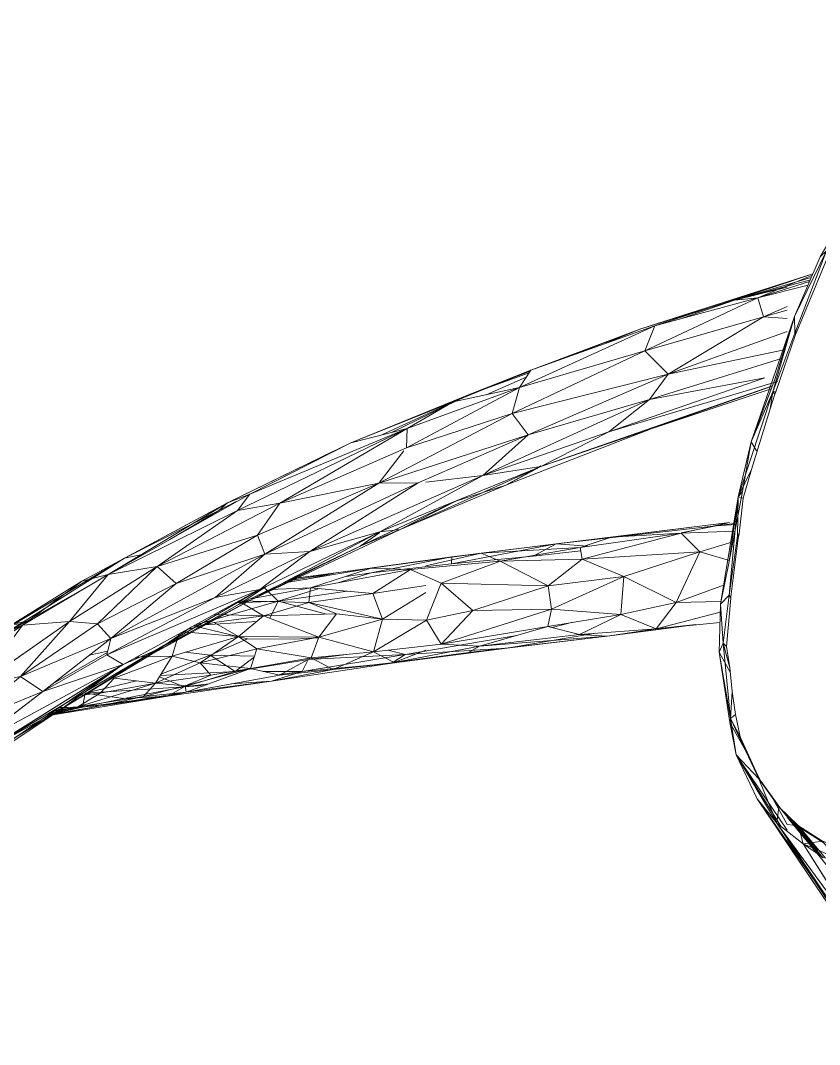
# Model space of a CAD drawing. Header units: inches. Extents: x -1767 to 184, y -1065 to 157.
# Drawn here: x -796.875 to -794.755, y -230.857 to -228.142 of the extents above; entities that cross this region are included whole.
import ezdxf

# ---------------------------------------------------------------- set-up
doc = ezdxf.new("R2010")
doc.units = ezdxf.units.IN
doc.header["$MEASUREMENT"] = 0
for name, color, linetype, lineweight in [('A-DETL-GENF', 92, 'Continuous', 9), ('E-LITE-EQPM', 33, 'Continuous', 9), ('G-IMPT', 8, 'Continuous', 9)]:
    doc.layers.add(name, color=color, linetype=linetype, lineweight=lineweight)

# ---------------------------------------------------------------- blocks, each defined once
blk = doc.blocks.new('flos_pendant16 - flos_pendant - 3D View - _3D__dwg_FLOS_AIM_Pendant_Lamps_dwg-2425-_3D_-V18-FIRST FLOOR')
at = {"layer": 'G-IMPT'}
for p, q in [((45.8722, 20.8727), (46.6475, 19.4458)), ((45.8722, 20.8727), (46.4849, 19.7129)), ((46.0399, 20.5291), (46.5403, 19.6081)), ((46.0399, 20.5291), (46.5403, 19.6081)), ((46.0509, 20.5428), (46.3313, 20.004)), ((46.0509, 20.5428), (46.6475, 19.4458)), ((46.0289, 20.4658), (46.5403, 19.6081)), ((46.0289, 20.4658), (46.3891, 19.751)), ((46.0336, 20.4926), (46.3313, 20.004)), ((46.1416, 20.0699), (46.5095, 19.5195)), ((46.4693, 19.7271), (46.3313, 20.004)), ((46.3313, 20.004), (46.6475, 19.4458)), ((46.3891, 19.751), (46.1471, 19.883)), ((46.3981, 19.6506), (46.2599, 19.8529)), ((46.3891, 19.751), (46.2708, 19.85)), ((46.2762, 19.8495), (46.4416, 19.5997)), ((46.2762, 19.8495), (46.4416, 19.5997)), ((46.2994, 19.8261), (46.4594, 19.5789)), ((46.4594, 19.5789), (46.2994, 19.8261)), ((46.3087, 19.8183), (46.4717, 19.5756)), ((46.3087, 19.8183), (46.4717, 19.5756)), ((46.3981, 19.6506), (46.2615, 19.7569)), ((46.3981, 19.6506), (46.2615, 19.7569)), ((46.3078, 19.7946), (46.4003, 19.6483)), ((46.3112, 19.8162), (46.4718, 19.5759)), ((46.403, 19.648), (46.3153, 19.8128)), ((46.3153, 19.8128), (46.403, 19.648)), ((46.3891, 19.751), (46.2681, 19.7455)), ((46.4083, 19.6356), (46.2681, 19.7455)), ((46.5403, 19.6081), (46.3891, 19.751)), ((46.3891, 19.751), (46.4083, 19.6356)), ((46.4083, 19.6356), (46.3981, 19.6506)), ((46.3981, 19.6506), (46.4003, 19.6483)), ((46.4083, 19.6356), (46.4003, 19.6483)), ((46.5076, 19.5223), (46.4003, 19.6483)), ((46.5076, 19.5223), (46.4003, 19.6483)), ((46.4083, 19.6356), (46.5183, 19.5063)), ((46.4761, 19.6214), (46.4083, 19.6356)), ((46.4795, 19.6565), (46.752, 19.1599)), ((46.752, 19.1599), (46.5183, 19.6289)), ((46.5596, 19.4333), (46.4761, 19.6215)), ((46.5596, 19.4333), (46.4761, 19.6215)), ((46.5403, 19.6081), (46.5183, 19.5063)), ((46.5403, 19.6081), (46.752, 19.1599)), ((46.5403, 19.6081), (46.6475, 19.4458)), ((46.5403, 19.6081), (46.6255, 19.3221)), ((46.5183, 19.5063), (46.5076, 19.5223)), ((46.5076, 19.5223), (46.5095, 19.5195)), ((46.5183, 19.5063), (46.5095, 19.5195)), ((46.5095, 19.5195), (46.6133, 19.3409)), ((46.5095, 19.5195), (46.6133, 19.3409)), ((46.5095, 19.5195), (46.5183, 19.5063)), ((46.6255, 19.3221), (46.5183, 19.5063)), ((46.752, 19.1599), (46.6475, 19.4458)), ((46.6255, 19.3221), (46.6133, 19.3409)), ((46.6133, 19.3409), (46.6152, 19.3376)), ((46.6152, 19.3376), (46.6289, 19.3003)), ((46.6255, 19.3221), (46.6289, 19.3003)), ((46.752, 19.1599), (46.6255, 19.3221)), ((46.7657, 18.9317), (46.6255, 19.3221)), ((46.6289, 19.3003), (46.6255, 19.3221)), ((46.7156, 19.0515), (46.6289, 19.3003)), ((46.7156, 19.0515), (46.6289, 19.3003)), ((46.7712, 18.9565), (46.6665, 19.1924)), ((46.7712, 18.9565), (46.752, 19.1599)), ((46.752, 19.1599), (46.7657, 18.9317)), ((46.7156, 19.0515), (46.7323, 18.9101)), ((46.7657, 18.9317), (46.7156, 19.0515)), ((46.7156, 19.0515), (46.7323, 18.9101)), ((46.7657, 18.9317), (46.7323, 18.9101)), ((46.7657, 18.9317), (46.7323, 18.9101)), ((46.7657, 18.9317), (46.7383, 18.765)), ((46.7383, 18.765), (46.7657, 18.9317)), ((46.7712, 18.9565), (46.7657, 18.9317)), ((46.796, 18.5138), (46.7657, 18.9317)), ((46.7657, 18.9317), (46.7657, 18.4616)), ((46.796, 18.5138), (46.7712, 18.9565)), ((46.7383, 18.765), (46.7323, 18.9101)), ((46.7383, 18.765), (46.7323, 18.9101)), ((51.5055, 18.797), (50.9007, 18.4726)), ((46.7383, 18.765), (46.7402, 18.6181)), ((46.7383, 18.765), (46.7402, 18.6181)), ((46.796, 18.5138), (46.7399, 18.6447)), ((46.7399, 18.6447), (46.796, 18.5138)), ((46.7402, 18.6181), (46.7481, 18.4822)), ((46.7402, 18.6181), (46.7481, 18.4822)), ((46.7657, 18.4616), (46.7402, 18.6181)), ((51.3516, 18.665), (50.2903, 18.1702)), ((51.2113, 18.6266), (50.4963, 18.2342)), ((51.2113, 18.6266), (50.4963, 18.2342)), ((51.3516, 18.665), (50.4965, 18.2362)), ((51.489, 18.6568), (50.4965, 18.2362)), ((51.3516, 18.665), (50.9007, 18.4726)), ((51.2113, 18.6266), (50.9007, 18.4726)), ((51.489, 18.6568), (51.0106, 18.3571)), ((46.7481, 18.4822), (46.6927, 18.1865)), ((46.7481, 18.4822), (46.6927, 18.1865)), ((46.7657, 18.4616), (46.7481, 18.4822)), ((46.7602, 18.2169), (46.796, 18.5138)), ((46.796, 18.5138), (46.7657, 18.4616)), ((50.1226, 18.4451), (50.6587, 18.4808)), ((50.2381, 18.4588), (50.9994, 18.5103)), ((50.9994, 18.5103), (50.2381, 18.4588)), ((50.2381, 18.4588), (50.6587, 18.4808)), ((50.3893, 18.4479), (50.6587, 18.4808)), ((50.6587, 18.4808), (50.9964, 18.5086)), ((50.6587, 18.4808), (50.9874, 18.5037)), ((50.6587, 18.4808), (50.8017, 18.4726)), ((50.7742, 18.4781), (50.9878, 18.5039)), ((50.7742, 18.4781), (50.9782, 18.4986)), ((50.7742, 18.4781), (50.9572, 18.4871)), ((50.8017, 18.4726), (50.9755, 18.4972)), ((50.8017, 18.4726), (50.9489, 18.4826)), ((51.5193, 18.5111), (51.0106, 18.3571)), ((51.5193, 18.5111), (51.1399, 18.2499)), ((51.1399, 18.2499), (51.5193, 18.5111)), ((46.7657, 18.4616), (46.6997, 18.1674)), ((46.7602, 18.2169), (46.7657, 18.4616)), ((48.8304, 18.3874), (49.5865, 18.4286)), ((49.1989, 18.3929), (49.5865, 18.4286)), ((49.3913, 18.3874), (49.5865, 18.4286)), ((49.5343, 18.3956), (50.1226, 18.4451)), ((49.5865, 18.4286), (50.2381, 18.4588)), ((49.5865, 18.4286), (50.1226, 18.4451)), ((49.5865, 18.4286), (49.8365, 18.421)), ((49.5865, 18.4286), (49.8365, 18.421)), ((49.7102, 18.3379), (50.1226, 18.4451)), ((50.0098, 18.4158), (50.1309, 18.4121)), ((50.1226, 18.4451), (50.2381, 18.4588)), ((50.1226, 18.4451), (50.3893, 18.4479)), ((50.1226, 18.4451), (50.3893, 18.4479)), ((50.1226, 18.4451), (50.1254, 18.4066)), ((50.1254, 18.4066), (50.3893, 18.4479)), ((50.1309, 18.4121), (50.2381, 18.4588)), ((50.1309, 18.4121), (50.513, 18.4479)), ((50.2381, 18.4588), (50.7742, 18.4781)), ((50.2381, 18.4588), (50.513, 18.4479)), ((50.9007, 18.4726), (50.2903, 18.1702)), ((50.3068, 18.3709), (50.8017, 18.4726)), ((50.3068, 18.3709), (50.3893, 18.4479)), ((50.9007, 18.4726), (50.3178, 18.1922)), ((50.3893, 18.4479), (50.8017, 18.4726)), ((50.4965, 18.236), (50.9007, 18.4726)), ((50.513, 18.4479), (50.7742, 18.4781)), ((50.513, 18.4479), (50.7495, 18.3929)), ((50.8017, 18.4726), (50.656, 18.4011)), ((50.7495, 18.3929), (50.7742, 18.4781)), ((50.7742, 18.4781), (50.918, 18.4656)), ((50.7742, 18.4781), (50.9375, 18.4763)), ((50.8017, 18.4726), (50.923, 18.4683)), ((50.8017, 18.4726), (50.923, 18.4683)), ((47.4805, 18.3489), (48.3493, 18.3681)), ((47.4805, 18.3489), (48.1101, 18.3626)), ((47.5498, 18.3237), (48.1101, 18.3626)), ((48.1101, 18.3626), (48.8304, 18.3874)), ((48.1101, 18.3626), (48.8167, 18.3846)), ((48.1101, 18.3626), (48.3493, 18.3681)), ((48.1101, 18.3626), (48.7425, 18.3434)), ((48.2778, 18.3351), (48.8167, 18.3846)), ((48.2778, 18.3351), (48.3493, 18.3681)), ((48.3493, 18.3681), (48.8167, 18.3846)), ((48.8167, 18.3846), (48.6117, 18.3268)), ((48.7425, 18.3434), (48.8304, 18.3874)), ((48.7425, 18.3434), (49.3913, 18.3874)), ((48.8167, 18.3846), (49.1989, 18.3929)), ((48.8304, 18.3874), (48.8167, 18.3846)), ((48.8167, 18.3846), (48.9377, 18.3076)), ((48.8167, 18.3846), (48.9377, 18.3076)), ((48.8304, 18.3874), (49.1989, 18.3929)), ((48.8304, 18.3874), (49.3913, 18.3874)), ((49.1989, 18.3929), (48.9377, 18.3076)), ((49.1989, 18.3929), (49.5343, 18.3956)), ((49.1989, 18.3929), (49.3281, 18.3076)), ((49.3281, 18.3076), (49.5343, 18.3956)), ((49.3913, 18.3874), (49.3473, 18.3159)), ((49.3913, 18.3874), (49.5339, 18.3921)), ((49.3913, 18.3874), (49.6324, 18.3634)), ((49.5343, 18.3956), (49.7102, 18.3379)), ((49.7102, 18.3379), (50.1254, 18.4066)), ((49.7102, 18.3379), (49.9604, 18.3544)), ((49.8064, 18.3461), (50.1309, 18.4121)), ((50.1254, 18.4066), (49.9604, 18.3544)), ((49.9604, 18.3544), (50.3068, 18.3709)), ((49.9604, 18.3544), (50.0181, 18.2719)), ((49.9758, 18.4069), (50.1309, 18.4121)), ((50.0181, 18.2719), (50.3068, 18.3709)), ((50.1254, 18.4066), (50.3068, 18.3709)), ((50.1309, 18.4121), (50.2792, 18.3342)), ((50.1309, 18.4121), (50.7495, 18.3929)), ((50.3068, 18.3709), (50.1886, 18.2142)), ((50.3068, 18.3709), (50.656, 18.4011)), ((50.3068, 18.3709), (50.5598, 18.3159)), ((50.4229, 18.3456), (50.7495, 18.3929)), ((50.4229, 18.3456), (50.7495, 18.3929)), ((51.0106, 18.3571), (50.4965, 18.2362)), ((51.0106, 18.3571), (50.557, 18.0684)), ((51.0106, 18.3571), (50.557, 18.0684)), ((50.656, 18.4011), (50.5598, 18.3159)), ((51.0106, 18.3571), (50.5928, 18.1674)), ((50.5928, 18.1674), (51.0106, 18.3571)), ((50.656, 18.4011), (50.8005, 18.4011)), ((50.656, 18.4011), (50.8005, 18.4011)), ((51.1399, 18.2499), (51.0106, 18.3571)), ((46.7663, 18.2676), (47.1726, 18.3324)), ((46.7738, 18.3298), (47.1726, 18.3324)), ((46.9252, 18.3296), (47.4805, 18.3489)), ((46.9252, 18.3296), (47.1726, 18.3324)), ((47.0324, 18.1812), (47.1726, 18.3324)), ((47.1726, 18.3324), (47.4805, 18.3489)), ((47.1726, 18.3324), (47.651, 18.3214)), ((47.1726, 18.3324), (47.3843, 18.2224)), ((47.3843, 18.2224), (47.1726, 18.3324)), ((47.651, 18.3214), (47.3843, 18.2224)), ((47.4805, 18.3489), (47.651, 18.3214)), ((47.4805, 18.3489), (48.2778, 18.3351)), ((47.651, 18.3214), (48.2778, 18.3351)), ((47.651, 18.3214), (47.8434, 18.2526)), ((47.651, 18.3214), (47.8434, 18.2526)), ((47.8105, 18.1482), (48.5143, 18.2994)), ((48.2778, 18.3351), (47.8434, 18.2526)), ((47.8434, 18.2526), (48.5143, 18.2994)), ((48.041, 18.2902), (48.7425, 18.3434)), ((48.2778, 18.3351), (48.5143, 18.2994)), ((48.5143, 18.2994), (48.2971, 18.1097)), ((48.5143, 18.2994), (48.9377, 18.3076)), ((48.9377, 18.3076), (48.5143, 18.2994)), ((48.5143, 18.2994), (48.5913, 18.1427)), ((48.5913, 18.1427), (48.9377, 18.3076)), ((48.7425, 18.3434), (48.8479, 18.3059)), ((48.7425, 18.3434), (49.3473, 18.3159)), ((48.7425, 18.3434), (49.3473, 18.3159)), ((48.9377, 18.3076), (48.8634, 18.1097)), ((48.9377, 18.3076), (49.3281, 18.3076)), ((48.9377, 18.3076), (49.2676, 18.1839)), ((49.1067, 18.3076), (49.3473, 18.3159)), ((49.3281, 18.3076), (49.2676, 18.1839)), ((49.3281, 18.3076), (49.7102, 18.3379)), ((49.3281, 18.3076), (49.658, 18.2197)), ((49.3473, 18.3159), (49.8064, 18.3461)), ((49.7102, 18.3379), (49.658, 18.2197)), ((49.6795, 18.2684), (49.8064, 18.3461)), ((49.7102, 18.3379), (50.0181, 18.2719)), ((49.8064, 18.3461), (49.9522, 18.2307)), ((49.8064, 18.3461), (50.2742, 18.3276)), ((49.9522, 18.2307), (50.2684, 18.3199)), ((50.2684, 18.3199), (49.9522, 18.2307)), ((50.1886, 18.2142), (50.5598, 18.3159)), ((50.9409, 18.3127), (50.5879, 18.1541)), ((50.9409, 18.3127), (50.5879, 18.1541)), ((47.8434, 18.2526), (47.3843, 18.2224)), ((47.3843, 18.2224), (47.8434, 18.2526)), ((47.6861, 18.2423), (47.8156, 18.2626)), ((47.6861, 18.2423), (47.8156, 18.2626)), ((47.8105, 18.1482), (47.8434, 18.2526)), ((47.8105, 18.1482), (47.8434, 18.2526)), ((50.4965, 18.2362), (49.6057, 17.854)), ((49.658, 18.2197), (50.0181, 18.2719)), ((49.6771, 18.263), (49.9522, 18.2307)), ((49.7102, 18.1509), (49.9522, 18.2307)), ((49.7652, 18.1317), (50.0181, 18.2719)), ((49.9522, 18.2307), (50.1022, 18.1973)), ((50.0181, 18.2719), (50.1886, 18.2142)), ((50.2903, 18.1702), (50.4965, 18.2362)), ((50.4965, 18.2362), (50.5928, 18.1674)), ((51.1399, 18.2499), (50.557, 18.0684)), ((51.1399, 18.2499), (50.557, 18.0684)), ((51.1399, 18.2499), (50.6312, 17.9695)), ((50.6312, 17.9695), (51.1399, 18.2499)), ((51.4065, 18.2801), (50.8044, 17.9392)), ((51.1399, 18.2499), (50.8044, 17.9392)), ((51.1399, 18.2499), (50.8044, 17.9392)), ((51.0959, 17.9337), (51.4065, 18.2801)), ((51.1399, 18.2499), (51.4065, 18.2801)), ((46.7602, 18.2169), (46.587, 17.5626)), ((46.587, 17.5626), (46.6997, 18.1674)), ((46.6107, 17.8182), (46.6915, 18.1773)), ((46.6107, 17.8182), (46.6915, 18.1773)), ((46.6997, 18.1674), (46.6145, 17.8073)), ((46.6805, 17.9585), (46.7602, 18.2169)), ((46.6927, 18.1865), (46.6915, 18.1773)), ((46.6997, 18.1674), (46.6915, 18.1773)), ((46.6997, 18.1674), (46.6927, 18.1865)), ((46.7602, 18.2169), (46.6997, 18.1674)), ((47.0324, 18.1812), (46.7239, 18.0991)), ((47.0324, 18.1812), (46.7239, 18.0991)), ((46.7556, 18.2019), (47.0324, 18.1812)), ((46.7556, 18.2019), (47.0324, 18.1812)), ((47.0324, 18.1812), (46.8564, 17.8815)), ((47.0324, 18.1812), (47.3843, 18.2224)), ((47.0324, 18.1812), (47.3431, 17.9887)), ((47.3431, 17.9887), (47.0324, 18.1812)), ((47.3843, 18.2224), (47.3431, 17.9887)), ((47.3843, 18.2224), (47.8105, 18.1482)), ((48.8634, 18.1097), (49.2676, 18.1839)), ((49.2676, 18.1839), (48.8634, 18.1097)), ((49.2676, 18.1839), (49.1439, 18.0492)), ((49.2676, 18.1839), (49.1439, 18.0492)), ((49.2676, 18.1839), (49.658, 18.2197)), ((49.2676, 18.1839), (49.5975, 18.019)), ((49.2676, 18.1839), (49.7652, 18.1317)), ((49.2679, 18.1869), (49.4215, 18.1812)), ((49.2679, 18.1869), (49.4215, 18.1812)), ((49.4215, 18.1812), (49.7102, 18.1509)), ((49.7102, 18.1509), (49.4215, 18.1812)), ((50.2903, 18.1702), (49.6057, 17.854)), ((50.5928, 18.1674), (49.6057, 17.854)), ((49.658, 18.2197), (49.7652, 18.1317)), ((50.3178, 18.1922), (49.669, 17.9145)), ((50.2903, 18.1702), (49.669, 17.9145)), ((50.3178, 18.1922), (49.746, 17.9337)), ((49.7652, 18.1317), (50.1886, 18.2142)), ((50.5928, 18.1674), (49.8862, 17.876)), ((49.8862, 17.876), (50.5928, 18.1674)), ((50.3178, 18.1922), (50.0511, 18.0451)), ((50.1342, 18.0807), (50.1886, 18.2142)), ((50.1886, 18.2142), (50.4122, 18.2)), ((50.2903, 18.1702), (50.3178, 18.1922)), ((50.4253, 18.2056), (50.3178, 18.1922)), ((50.557, 18.0684), (50.5928, 18.1674)), ((51.5688, 18.1839), (51.0959, 17.9337)), ((47.3431, 17.9887), (47.8105, 18.1482)), ((47.8105, 18.1482), (47.816, 18.0025)), ((47.8105, 18.1482), (48.2971, 18.1097)), ((47.816, 18.0025), (48.2971, 18.1097)), ((48.2971, 18.1097), (48.5913, 18.1427)), ((48.2971, 18.1097), (48.4785, 17.9227)), ((48.4785, 17.9227), (48.5913, 18.1427)), ((48.5913, 18.1427), (48.4785, 17.9227)), ((48.5776, 17.9709), (48.8634, 18.1097)), ((48.8634, 18.1097), (48.5776, 17.9709)), ((48.5913, 18.1427), (48.8634, 18.1097)), ((48.5913, 18.1427), (48.8634, 18.1097)), ((48.9074, 17.9447), (48.8634, 18.1097)), ((48.8634, 18.1097), (49.3088, 17.964)), ((48.8634, 18.1097), (49.1439, 18.0492)), ((48.9074, 17.9447), (48.8634, 18.1097)), ((49.5975, 18.019), (49.7652, 18.1317)), ((50.0373, 18.0392), (49.7102, 18.1509)), ((50.0373, 18.0392), (49.7102, 18.1509)), ((49.9082, 18.03), (49.7652, 18.1317)), ((49.7652, 18.1317), (50.1078, 18.0694)), ((49.7652, 18.1317), (50.1078, 18.0694)), ((50.6991, 18.1589), (50.5848, 18.1453)), ((50.5848, 18.1453), (50.6991, 18.1589)), ((49.3088, 17.964), (49.1439, 18.0492)), ((49.1439, 18.0492), (49.5975, 18.019)), ((49.206, 18.0451), (49.4985, 17.9365)), ((49.4985, 17.9365), (49.5609, 18.0373)), ((49.4985, 17.9365), (49.5609, 18.0373)), ((49.4985, 17.9365), (50.0312, 18.0365)), ((50.557, 18.0684), (49.5535, 17.6368)), ((50.557, 18.0684), (49.5535, 17.6368)), ((49.6434, 18.0498), (50.0354, 18.0383)), ((49.6434, 18.0498), (50.0354, 18.0383)), ((50.557, 18.0684), (49.8862, 17.876)), ((49.9082, 18.03), (50.0816, 18.0581)), ((50.557, 18.0684), (50.1199, 17.766)), ((50.557, 18.0684), (50.6312, 17.9695)), ((50.557, 18.0684), (50.6312, 17.9695)), ((46.8564, 17.8815), (47.3431, 17.9887)), ((47.3431, 17.9887), (47.816, 18.0025)), ((47.5905, 17.8568), (47.3431, 17.9887)), ((47.5905, 17.8568), (47.816, 18.0025)), ((48.0991, 17.821), (47.816, 18.0025)), ((47.816, 18.0025), (48.4785, 17.9227)), ((49.3088, 17.964), (49.5975, 18.019)), ((49.5975, 18.019), (49.9082, 18.03)), ((49.5975, 18.019), (49.9082, 18.03)), ((49.7432, 17.9117), (49.5975, 18.019)), ((49.5975, 18.019), (49.9037, 17.9818)), ((49.5975, 18.019), (49.7432, 17.9117)), ((50.6312, 17.9695), (50.1199, 17.766)), ((50.6312, 17.9695), (50.2271, 17.6506)), ((51.3598, 18.0217), (50.425, 17.5791)), ((51.2196, 17.9805), (50.425, 17.5791)), ((51.2196, 17.9805), (50.5354, 17.6739)), ((51.2196, 17.9805), (50.5354, 17.6739)), ((50.8044, 17.9392), (50.6312, 17.9695)), ((50.8044, 17.9392), (50.6312, 17.9695)), ((51.3598, 18.0217), (50.7027, 17.6973)), ((51.3598, 18.0217), (51.0959, 17.9337)), ((46.6805, 17.9585), (46.5568, 17.5323)), ((46.6805, 17.9585), (46.587, 17.5626)), ((46.6786, 17.9519), (46.8564, 17.8815)), ((48.0991, 17.821), (48.4785, 17.9227)), ((48.66, 17.8183), (48.4785, 17.9227)), ((48.5735, 17.9276), (48.9074, 17.9447)), ((48.5735, 17.9276), (48.9074, 17.9447)), ((48.66, 17.8183), (48.9074, 17.9447)), ((48.9074, 17.9447), (48.66, 17.8183)), ((49.669, 17.9145), (48.7012, 17.5653)), ((49.669, 17.9145), (48.8277, 17.5681)), ((48.9074, 17.9447), (49.3088, 17.964)), ((49.2896, 17.8732), (48.9074, 17.9447)), ((49.746, 17.9337), (48.9569, 17.6451)), ((48.9569, 17.6451), (49.746, 17.9337)), ((49.669, 17.9145), (48.9569, 17.6451)), ((49.0642, 17.9154), (49.4985, 17.9365)), ((49.2367, 17.8831), (49.4985, 17.9365)), ((49.2896, 17.8732), (49.3088, 17.964)), ((49.2896, 17.8732), (49.6685, 17.9054)), ((49.2896, 17.8732), (49.6685, 17.9054)), ((49.3088, 17.964), (49.741, 17.912)), ((49.741, 17.912), (49.3088, 17.964)), ((49.4985, 17.9365), (49.5728, 17.8485)), ((49.4985, 17.9365), (49.7653, 17.9224)), ((49.746, 17.9337), (49.5634, 17.8384)), ((49.669, 17.9145), (49.746, 17.9337)), ((50.8044, 17.9392), (50.2271, 17.6506)), ((50.2271, 17.6506), (50.8044, 17.9392)), ((50.8044, 17.9392), (50.535, 17.6698)), ((50.8044, 17.9392), (50.535, 17.6698)), ((51.0959, 17.9337), (50.535, 17.6698)), ((51.0959, 17.9337), (50.7027, 17.6973)), ((51.0959, 17.9337), (50.8044, 17.9392)), ((51.0652, 17.9113), (51.2223, 17.9255)), ((51.0944, 17.9244), (51.2223, 17.9255)), ((46.6457, 17.8386), (46.8564, 17.8815)), ((46.9609, 17.755), (46.8564, 17.8815)), ((46.8564, 17.8815), (47.5905, 17.8568)), ((46.9609, 17.755), (47.5905, 17.8568)), ((47.5905, 17.8568), (47.596, 17.7825)), ((47.5905, 17.8568), (48.0991, 17.821)), ((48.66, 17.8183), (49.2896, 17.8732)), ((49.6057, 17.854), (48.8277, 17.5681)), ((48.9019, 17.788), (49.2896, 17.8732)), ((48.9047, 17.8155), (49.1119, 17.8577)), ((48.9047, 17.8155), (49.1119, 17.8577)), ((49.8862, 17.876), (49.2731, 17.6478)), ((49.6057, 17.854), (49.2731, 17.6478)), ((49.2896, 17.8732), (49.5421, 17.8591)), ((49.8862, 17.876), (49.5535, 17.6368)), ((49.5535, 17.6368), (49.8862, 17.876)), ((49.6057, 17.854), (49.8862, 17.876)), ((46.6032, 17.7924), (46.5563, 17.5751)), ((46.6032, 17.7924), (46.5563, 17.5751)), ((46.587, 17.5626), (46.6145, 17.8073)), ((46.6107, 17.8182), (46.6032, 17.7924)), ((46.6032, 17.7924), (46.6145, 17.8073)), ((46.6107, 17.8182), (46.6145, 17.8073)), ((46.6107, 17.8182), (46.6145, 17.8073)), ((46.9609, 17.755), (47.596, 17.7825)), ((47.3981, 17.7385), (47.596, 17.7825)), ((47.7417, 17.7468), (47.5481, 17.7804)), ((47.5944, 17.8047), (47.8929, 17.81)), ((47.596, 17.7825), (48.0991, 17.821)), ((48.2119, 17.7605), (47.596, 17.7825)), ((47.7417, 17.7468), (47.8929, 17.81)), ((47.7417, 17.7468), (48.4016, 17.8073)), ((47.8929, 17.81), (48.4016, 17.8073)), ((48.2119, 17.7605), (48.0991, 17.821)), ((48.0991, 17.821), (48.66, 17.8183)), ((48.2119, 17.7605), (48.5618, 17.8056)), ((48.2119, 17.7605), (48.9019, 17.788)), ((48.3961, 17.766), (48.9047, 17.8155)), ((48.3961, 17.766), (48.4016, 17.8073)), ((48.3961, 17.766), (49.1246, 17.7963)), ((48.3961, 17.766), (48.9019, 17.788)), ((48.4016, 17.8073), (48.9047, 17.8155)), ((48.9019, 17.788), (48.66, 17.8183)), ((48.9019, 17.788), (49.4585, 17.8286)), ((48.9019, 17.788), (49.3776, 17.8045)), ((48.9019, 17.788), (49.1246, 17.7963)), ((48.9047, 17.8155), (49.0624, 17.8233)), ((48.9047, 17.8155), (49.0624, 17.8233)), ((49.1246, 17.7963), (49.4321, 17.8189)), ((49.4321, 17.8189), (49.1246, 17.7963)), ((49.1246, 17.7963), (49.307, 17.8175)), ((49.1246, 17.7963), (49.3997, 17.8071)), ((49.3776, 17.8045), (49.1246, 17.7963)), ((46.6154, 17.7341), (46.741, 17.7303)), ((46.6154, 17.7341), (46.741, 17.7303)), ((46.6247, 17.7251), (46.741, 17.7303)), ((46.6247, 17.7251), (46.741, 17.7303)), ((46.6271, 17.7746), (46.9609, 17.755)), ((46.6557, 17.7165), (46.9609, 17.755)), ((46.6557, 17.7165), (47.7417, 17.7468)), ((46.6557, 17.7165), (47.3981, 17.7385)), ((46.6557, 17.7165), (46.741, 17.7303)), ((46.741, 17.7303), (46.9607, 17.7532)), ((46.9607, 17.7532), (46.741, 17.7303)), ((46.741, 17.7303), (47.7417, 17.7468)), ((46.9609, 17.755), (47.3981, 17.7385)), ((47.3981, 17.7385), (48.2119, 17.7605)), ((47.7417, 17.7468), (47.3981, 17.7385)), ((47.7417, 17.7468), (48.3961, 17.766)), ((47.7417, 17.7468), (48.2119, 17.7605)), ((48.2119, 17.7605), (48.3961, 17.766)), ((50.1199, 17.766), (49.5535, 17.6368)), ((50.1199, 17.766), (49.5865, 17.5158)), ((50.1199, 17.766), (49.5865, 17.5158)), ((50.2271, 17.6506), (50.1199, 17.766)), ((50.2271, 17.6506), (49.4298, 17.3316)), ((49.4298, 17.3316), (50.2271, 17.6506)), ((50.2271, 17.6506), (49.5865, 17.5158)), ((50.535, 17.6698), (49.6112, 17.2574)), ((50.535, 17.6698), (49.6965, 17.3509)), ((50.2271, 17.6506), (49.6965, 17.3509)), ((49.6965, 17.3509), (50.2271, 17.6506)), ((50.7027, 17.6973), (49.7542, 17.2986)), ((50.535, 17.6698), (49.7542, 17.2986)), ((50.535, 17.6698), (50.2271, 17.6506)), ((50.425, 17.5791), (50.7027, 17.6973)), ((50.7027, 17.6973), (50.535, 17.6698)), ((49.2731, 17.6478), (48.1569, 17.2794)), ((48.9569, 17.6451), (48.3383, 17.4224)), ((49.2731, 17.6478), (48.561, 17.2876)), ((49.5535, 17.6368), (48.561, 17.2876)), ((49.5535, 17.6368), (48.561, 17.2876)), ((48.7012, 17.5653), (48.9569, 17.6451)), ((49.5535, 17.6368), (48.8057, 17.2656)), ((49.2731, 17.6478), (48.8277, 17.5681)), ((49.2731, 17.6478), (48.8277, 17.5681)), ((48.9569, 17.6451), (48.8281, 17.5722)), ((49.5535, 17.6368), (49.2731, 17.6478)), ((49.5865, 17.5158), (49.5535, 17.6368)), ((49.5865, 17.5158), (49.5535, 17.6368)), ((46.587, 17.5626), (46.3093, 16.933)), ((46.4743, 17.2299), (46.587, 17.5626)), ((46.4743, 17.2299), (46.5568, 17.5323)), ((46.4886, 17.4017), (46.5563, 17.5751)), ((46.4886, 17.4017), (46.5563, 17.5751)), ((46.587, 17.5626), (46.4886, 17.4017)), ((46.4886, 17.4017), (46.587, 17.5626)), ((46.587, 17.5626), (46.5563, 17.5751)), ((46.5568, 17.5323), (46.587, 17.5626)), ((48.8277, 17.5681), (47.7912, 17.2574)), ((48.7012, 17.5653), (47.7912, 17.2574)), ((48.7012, 17.5653), (48.0194, 17.3536)), ((48.8277, 17.5681), (48.1569, 17.2794)), ((48.7012, 17.5653), (48.3383, 17.4224)), ((48.8277, 17.5681), (48.7012, 17.5653)), ((50.425, 17.5791), (49.7542, 17.2986)), ((50.425, 17.5791), (49.8119, 17.3399)), ((50.3034, 17.5664), (50.425, 17.5791)), ((49.5865, 17.5158), (48.8057, 17.2656)), ((49.4298, 17.3316), (49.5865, 17.5158)), ((49.5865, 17.5158), (49.4298, 17.3316)), ((50.1334, 17.4905), (49.8119, 17.3399)), ((46.4886, 17.4017), (46.3352, 17.0363)), ((46.4886, 17.4017), (46.3352, 17.0363)), ((48.3383, 17.4224), (48.0194, 17.3536)), ((48.0194, 17.3536), (47.0846, 17.0897)), ((48.0194, 17.3536), (47.7909, 17.2545)), ((48.0194, 17.3536), (47.7912, 17.2574)), ((49.6965, 17.3509), (48.5968, 16.944)), ((49.4298, 17.3316), (48.5968, 16.944)), ((49.4298, 17.3316), (48.6132, 17.0622)), ((49.4298, 17.3316), (48.8057, 17.2656)), ((48.8057, 17.2656), (49.4298, 17.3316)), ((49.6965, 17.3509), (49.4298, 17.3316)), ((49.4298, 17.3316), (49.6965, 17.3509)), ((49.6965, 17.3509), (49.6112, 17.2574)), ((49.8119, 17.3399), (49.6996, 17.2952)), ((49.8119, 17.3399), (49.7542, 17.2986)), ((46.4743, 17.2299), (46.446, 17.2895)), ((46.446, 17.2895), (46.4743, 17.2299)), ((47.0791, 16.9082), (48.1569, 17.2794)), ((48.1569, 17.2794), (47.0791, 16.9082)), ((47.3486, 17.0842), (48.1569, 17.2794)), ((48.1569, 17.2794), (47.7912, 17.2574)), ((48.1569, 17.2794), (47.7912, 17.2574)), ((47.8517, 17.054), (48.561, 17.2876)), ((47.8517, 17.054), (48.1569, 17.2794)), ((48.1569, 17.2794), (48.5122, 17.2866)), ((48.5122, 17.2866), (48.1569, 17.2794)), ((48.8057, 17.2656), (48.561, 17.2876)), ((49.7542, 17.2986), (48.9542, 16.999)), ((49.7542, 17.2986), (49.6112, 17.2574)), ((46.1306, 16.4793), (46.4743, 17.2299)), ((46.2901, 16.8588), (46.4743, 17.2299)), ((46.3087, 16.8962), (47.7912, 17.2574)), ((46.3087, 16.8962), (47.7912, 17.2574)), ((46.4743, 17.2299), (46.3093, 16.933)), ((47.7912, 17.2574), (47.0846, 17.0897)), ((47.3486, 17.0842), (47.7912, 17.2574)), ((47.8517, 17.054), (48.8057, 17.2656)), ((47.9369, 16.9137), (48.8057, 17.2656)), ((48.8057, 17.2656), (47.9369, 16.9137)), ((49.6112, 17.2574), (48.5968, 16.944)), ((48.8057, 17.2656), (48.6305, 17.0805)), ((48.6305, 17.0805), (48.8057, 17.2656)), ((49.6112, 17.2574), (48.9542, 16.999)), ((48.9542, 16.999), (49.6112, 17.2574)), ((47.3486, 17.0842), (46.2744, 16.8727)), ((47.3486, 17.0842), (46.2744, 16.8727)), ((46.3095, 16.8978), (47.0846, 17.0897)), ((46.3175, 16.914), (47.0846, 17.0897)), ((47.3486, 17.0842), (46.3506, 16.8423)), ((46.3506, 16.8423), (47.3486, 17.0842)), ((47.0791, 16.9082), (47.3486, 17.0842)), ((47.0791, 16.9082), (47.3486, 17.0842)), ((47.233, 17.1214), (47.0846, 17.0897)), ((46.2987, 16.9495), (46.3352, 17.0363)), ((46.2987, 16.9495), (46.3352, 17.0363)), ((46.3093, 16.933), (46.3352, 17.0363)), ((46.9472, 16.7625), (47.8517, 17.054)), ((46.9472, 16.7625), (47.8517, 17.054)), ((47.8517, 17.054), (47.0791, 16.9082)), ((47.8517, 17.054), (47.0791, 16.9082)), ((47.8517, 17.054), (47.9369, 16.9137)), ((48.6132, 17.0622), (47.8764, 16.757)), ((48.6132, 17.0622), (47.8764, 16.757)), ((47.9369, 16.9137), (48.6132, 17.0622)), ((47.9369, 16.9137), (48.6132, 17.0622)), ((48.5968, 16.944), (48.6132, 17.0622)), ((46.2987, 16.9495), (46.2918, 16.9345)), ((46.3093, 16.933), (46.2987, 16.9495)), ((46.2987, 16.9495), (46.3093, 16.933)), ((48.9542, 16.999), (47.7967, 16.6553)), ((48.9542, 16.999), (48.1871, 16.768)), ((48.7572, 16.9687), (48.1871, 16.768)), ((48.7572, 16.9687), (48.1871, 16.768)), ((48.6959, 16.9592), (48.1871, 16.768)), ((48.9542, 16.999), (48.2971, 16.8065)), ((48.9542, 16.999), (48.5968, 16.944)), ((46.1306, 16.4793), (46.3093, 16.933)), ((46.1346, 16.5916), (46.2918, 16.9345)), ((46.1346, 16.5916), (46.2918, 16.9345)), ((46.1389, 16.5838), (46.3093, 16.933)), ((47.0791, 16.9082), (46.2366, 16.7314)), ((47.0791, 16.9082), (46.2366, 16.7314)), ((46.3093, 16.933), (46.2918, 16.9345)), ((47.0791, 16.9082), (46.3506, 16.8423)), ((46.9472, 16.7625), (47.9369, 16.9137)), ((46.9472, 16.7625), (47.0791, 16.9082)), ((47.0791, 16.6031), (47.9369, 16.9137)), ((48.5968, 16.944), (47.8764, 16.757)), ((47.8764, 16.757), (48.5968, 16.944)), ((47.9369, 16.9137), (47.8764, 16.757)), ((47.8764, 16.757), (47.9369, 16.9137)), ((48.2971, 16.8065), (48.5968, 16.944)), ((46.1306, 16.4793), (46.2901, 16.8588)), ((46.9472, 16.7625), (46.1839, 16.5673)), ((46.9472, 16.7625), (46.1839, 16.5673)), ((46.9472, 16.7625), (46.2152, 16.6806)), ((46.9472, 16.7625), (46.2152, 16.6806)), ((46.3231, 16.4629), (46.9472, 16.7625)), ((46.3231, 16.4629), (46.9472, 16.7625)), ((47.0791, 16.6031), (46.9472, 16.7625)), ((48.2971, 16.8065), (47.7967, 16.6553)), ((48.1871, 16.768), (47.7967, 16.6553)), ((47.8018, 16.6618), (48.1871, 16.768)), ((47.8087, 16.6706), (48.1871, 16.768)), ((47.8294, 16.697), (48.087, 16.7818)), ((48.087, 16.7818), (47.8294, 16.697)), ((48.2971, 16.8065), (47.8764, 16.757)), ((47.0022, 16.4546), (47.8764, 16.757)), ((47.0791, 16.6031), (47.8764, 16.757)), ((47.8764, 16.757), (47.7967, 16.6553)), ((47.0022, 16.4546), (47.7967, 16.6553)), ((47.0901, 16.4656), (47.7967, 16.6553)), ((46.1244, 16.573), (45.8728, 16.1009)), ((46.1244, 16.573), (45.8728, 16.1009)), ((45.8942, 16.0917), (46.1389, 16.5838)), ((46.1346, 16.5916), (46.1244, 16.573)), ((46.1389, 16.5838), (46.1244, 16.573)), ((46.1306, 16.4793), (46.1389, 16.5838)), ((46.1389, 16.5838), (46.1346, 16.5916)), ((46.1346, 16.5916), (46.1389, 16.5838)), ((47.0791, 16.6031), (46.3231, 16.4629)), ((47.0791, 16.6031), (46.3231, 16.4629)), ((47.0791, 16.6031), (46.3478, 16.3419)), ((47.0791, 16.6031), (47.0022, 16.4546)), ((47.0901, 16.4656), (47.5762, 16.5996)), ((47.3152, 16.5337), (47.0901, 16.4656)), ((47.0901, 16.4656), (47.3152, 16.5337)), ((46.1306, 16.4793), (45.8942, 16.0917)), ((46.1306, 16.4793), (45.9354, 16.1247)), ((47.0901, 16.4656), (45.991, 16.2256)), ((47.0022, 16.4546), (45.9913, 16.2263)), ((46.3231, 16.4629), (46.1693, 16.4142)), ((46.3231, 16.4629), (46.1713, 16.4353)), ((46.3231, 16.4629), (46.1763, 16.4871)), ((46.1763, 16.4871), (46.3231, 16.4629)), ((46.3231, 16.4629), (46.3478, 16.3419)), ((47.0022, 16.4546), (46.3478, 16.3419)), ((46.4935, 16.3419), (47.0901, 16.4656)), ((46.8249, 16.4241), (46.4935, 16.3419)), ((46.4935, 16.3419), (45.9915, 16.2266)), ((46.3478, 16.3419), (45.9953, 16.2334)), ((46.4935, 16.3419), (46.0036, 16.2486)), ((46.4935, 16.3419), (46.0108, 16.2616)), ((46.0108, 16.2616), (46.4935, 16.3419)), ((46.3478, 16.3419), (46.0163, 16.2715)), ((46.3478, 16.3419), (46.028, 16.2928)), ((46.4935, 16.3419), (46.1578, 16.2943)), ((46.4935, 16.3419), (46.3478, 16.3419))]:
    blk.add_line(p, q, dxfattribs=at)
at = {"layer": 'G-IMPT', "flags": 128}
for points in [[(46.0336, 20.4926), (46.3313, 20.004), (46.6475, 19.4458), (46.0509, 20.5428), (45.8441, 20.8774)], [(46.6475, 19.4458), (45.8722, 20.8727), (46.4849, 19.7129)], [(46.0509, 20.5428), (46.3313, 20.004), (46.4693, 19.7271)], [(46.5076, 19.5223), (46.5183, 19.5063), (46.5403, 19.6081), (46.0289, 20.4658), (46.3891, 19.751), (46.2708, 19.85)], [(46.1331, 16.5885), (46.1389, 16.5838), (46.3093, 16.933), (46.587, 17.5626), (46.5568, 17.5323), (46.6805, 17.9585), (46.7602, 18.2169), (46.796, 18.5138), (46.7712, 18.9565), (46.752, 19.1599), (46.7657, 18.9317), (46.6255, 19.3221), (46.5183, 19.5063), (46.4083, 19.6356), (46.2681, 19.7455), (46.0426, 19.8527), (45.5973, 19.894), (45.4268, 19.8885), (45.1931, 19.8555), (44.8577, 19.7538)], [(46.2596, 19.7584), (46.3981, 19.6506), (46.4003, 19.6483), (46.5076, 19.5223), (46.5095, 19.5195), (46.6133, 19.3409), (46.6152, 19.3376), (46.6289, 19.3003), (46.7156, 19.0515), (46.7323, 18.9101), (46.7383, 18.765), (46.7402, 18.6181), (46.7481, 18.4822), (46.6927, 18.1865), (46.6915, 18.1773), (46.6107, 17.8182), (46.6098, 17.8141), (46.6032, 17.7924), (46.5563, 17.5751), (46.4886, 17.4017), (46.3352, 17.0363), (46.2987, 16.9495), (46.2918, 16.9345), (46.1346, 16.5916), (46.1331, 16.5885), (46.1244, 16.573), (45.8728, 16.1009)], [(46.5403, 19.6081), (46.752, 19.1599), (46.6475, 19.4458), (46.5403, 19.6081), (46.3891, 19.751), (46.1471, 19.883)], [(46.2599, 19.8529), (46.3981, 19.6506), (46.4083, 19.6356), (46.3891, 19.751), (46.2681, 19.7455), (46.2596, 19.7584), (46.1847, 19.873)], [(46.4761, 19.6214), (46.4083, 19.6356), (46.4003, 19.6483), (46.3078, 19.7946)], [(46.5183, 19.6289), (46.752, 19.1599), (46.4795, 19.6565)], [(46.5403, 19.6081), (46.6255, 19.3221), (46.752, 19.1599)], [(46.6152, 19.3376), (46.6255, 19.3221), (46.6133, 19.3409)], [(46.7156, 19.0515), (46.7657, 18.9317), (46.7712, 18.9565), (46.6665, 19.1924)], [(46.6805, 17.9585), (46.587, 17.5626), (46.6997, 18.1674), (46.7657, 18.4616), (46.7657, 18.9317), (46.796, 18.5138)], [(51.8244, 18.8657), (51.3516, 18.665), (50.9007, 18.4726), (50.2903, 18.1702), (49.6057, 17.854), (50.4965, 18.2362), (50.5928, 18.1674)], [(51.4698, 18.7475), (51.2113, 18.6266), (51.5055, 18.797), (50.9007, 18.4726), (51.2113, 18.6266)], [(46.7481, 18.4822), (46.7657, 18.4616), (46.7402, 18.6181)], [(51.489, 18.6568), (51.3516, 18.665), (50.2903, 18.1702), (49.669, 17.9145), (48.9569, 17.6451)], [(51.3516, 18.665), (50.4965, 18.2362), (51.489, 18.6568), (51.0106, 18.3571), (51.1399, 18.2499)], [(46.796, 18.5138), (46.7657, 18.4616), (46.7602, 18.2169)], [(50.1342, 18.0807), (50.1886, 18.2142), (50.0181, 18.2719), (50.3068, 18.3709), (49.9604, 18.3544), (49.7102, 18.3379), (50.1254, 18.4066), (50.3893, 18.4479), (50.8017, 18.4726), (50.3068, 18.3709), (50.3893, 18.4479), (50.6587, 18.4808), (50.1226, 18.4451)], [(50.9878, 18.5039), (50.7742, 18.4781), (50.2381, 18.4588), (50.1226, 18.4451)], [(50.2792, 18.3342), (50.1309, 18.4121), (50.513, 18.4479), (50.2381, 18.4588), (50.6587, 18.4808), (50.9964, 18.5086)], [(51.5193, 18.5111), (51.0106, 18.3571), (50.4965, 18.2362), (50.2903, 18.1702), (50.3178, 18.1922), (50.4253, 18.2056)], [(50.9874, 18.5037), (50.6587, 18.4808), (50.8017, 18.4726), (50.656, 18.4011), (50.3068, 18.3709), (50.5598, 18.3159), (50.656, 18.4011)], [(50.9572, 18.4871), (50.7742, 18.4781), (50.9782, 18.4986)], [(50.9489, 18.4826), (50.8017, 18.4726), (50.9755, 18.4972)], [(51.5193, 18.5111), (51.4065, 18.2801), (50.8044, 17.9392)], [(49.6324, 18.3634), (49.3913, 18.3874), (49.5865, 18.4286), (48.8304, 18.3874), (49.3913, 18.3874), (48.7425, 18.3434), (48.8479, 18.3059)], [(50.0098, 18.4158), (50.1309, 18.4121), (50.2381, 18.4588), (49.5865, 18.4286), (50.1226, 18.4451), (49.5343, 18.3956), (49.7102, 18.3379), (49.3281, 18.3076), (48.9377, 18.3076), (49.2676, 18.1839)], [(49.5865, 18.4286), (49.1989, 18.3929), (49.5343, 18.3956), (49.3281, 18.3076), (49.658, 18.2197), (50.0181, 18.2719), (49.7102, 18.3379)], [(50.4965, 18.236), (50.9007, 18.4726), (50.3178, 18.1922), (49.669, 17.9145)], [(49.7652, 18.1317), (50.0181, 18.2719), (49.9604, 18.3544), (50.1254, 18.4066), (50.1226, 18.4451), (49.7102, 18.3379)], [(50.7495, 18.3929), (50.7742, 18.4781), (50.513, 18.4479), (50.7495, 18.3929), (50.1309, 18.4121)], [(50.918, 18.4656), (50.7742, 18.4781), (50.9375, 18.4763)], [(47.5498, 18.3237), (48.1101, 18.3626), (47.4805, 18.3489), (47.1726, 18.3324), (46.7738, 18.3298)], [(47.4805, 18.3489), (48.3493, 18.3681), (48.1101, 18.3626), (48.8304, 18.3874), (48.8167, 18.3846), (48.6117, 18.3268)], [(48.1101, 18.3626), (48.8167, 18.3846), (48.3493, 18.3681), (48.2778, 18.3351), (47.8434, 18.2526)], [(48.041, 18.2902), (48.7425, 18.3434), (48.1101, 18.3626)], [(48.5143, 18.2994), (48.5913, 18.1427), (48.9377, 18.3076), (49.1989, 18.3929), (48.8167, 18.3846), (48.2778, 18.3351), (48.5143, 18.2994), (48.2971, 18.1097), (48.5913, 18.1427)], [(48.7425, 18.3434), (48.8304, 18.3874), (49.1989, 18.3929), (49.3281, 18.3076), (49.2676, 18.1839)], [(49.3473, 18.3159), (49.3913, 18.3874), (49.5339, 18.3921)], [(49.9758, 18.4069), (50.1309, 18.4121), (49.8064, 18.3461), (49.6795, 18.2684)], [(50.5598, 18.3159), (50.1886, 18.2142), (50.3068, 18.3709), (50.1254, 18.4066)], [(51.3598, 18.0217), (50.425, 17.5791), (50.7027, 17.6973), (51.3598, 18.0217), (51.0959, 17.9337), (51.5688, 18.1839), (51.9509, 18.3819)], [(46.7663, 18.2676), (47.1726, 18.3324), (47.0324, 18.1812)], [(46.9659, 18.331), (47.4805, 18.3489), (47.651, 18.3214), (47.1726, 18.3324)], [(47.0324, 18.1812), (47.3843, 18.2224), (47.651, 18.3214), (48.2778, 18.3351), (47.4805, 18.3489)], [(47.8434, 18.2526), (48.5143, 18.2994), (47.8105, 18.1482), (47.816, 18.0025)], [(49.2676, 18.1839), (49.5975, 18.019), (49.1439, 18.0492), (48.8634, 18.1097), (48.9377, 18.3076)], [(49.1067, 18.3076), (49.3473, 18.3159), (49.8064, 18.3461)], [(49.7102, 18.3379), (49.658, 18.2197), (49.2676, 18.1839), (49.7652, 18.1317), (49.9082, 18.03), (50.0816, 18.0581)], [(49.7102, 18.1509), (49.9522, 18.2307), (49.8064, 18.3461), (50.2742, 18.3276)], [(50.1022, 18.1973), (49.9522, 18.2307), (49.6771, 18.263)], [(50.8044, 17.9392), (51.0959, 17.9337), (51.4065, 18.2801)], [(46.5563, 17.5751), (46.587, 17.5626), (46.7602, 18.2169), (46.6997, 18.1674), (46.6145, 17.8073), (46.6107, 17.8182)], [(46.6915, 18.1773), (46.6997, 18.1674), (46.6927, 18.1865)], [(47.0324, 18.1812), (46.8564, 17.8815), (47.5905, 17.8568), (46.9609, 17.755), (46.8564, 17.8815)], [(47.3843, 18.2224), (47.3431, 17.9887), (47.8105, 18.1482), (47.3843, 18.2224)], [(49.658, 18.2197), (49.7652, 18.1317), (49.5975, 18.019), (49.9037, 17.9818)], [(50.557, 18.0684), (50.5928, 18.1674), (49.6057, 17.854)], [(50.0511, 18.0451), (50.3178, 18.1922), (49.746, 17.9337)], [(50.4122, 18.2), (50.1886, 18.2142), (49.7652, 18.1317)], [(47.816, 18.0025), (48.2971, 18.1097), (47.8105, 18.1482)], [(48.2971, 18.1097), (48.4785, 17.9227), (48.66, 17.8183), (48.9019, 17.788)], [(48.8634, 18.1097), (49.3088, 17.964), (49.2896, 17.8732), (49.5421, 17.8591)], [(49.1439, 18.0492), (49.3088, 17.964), (49.5975, 18.019)], [(49.7653, 17.9224), (49.4985, 17.9365), (49.206, 18.0451)], [(50.0312, 18.0365), (49.4985, 17.9365), (49.5728, 17.8485)], [(49.5535, 17.6368), (50.1199, 17.766), (50.557, 18.0684), (49.8862, 17.876)], [(46.8564, 17.8815), (47.3431, 17.9887), (47.5905, 17.8568)], [(47.5905, 17.8568), (47.816, 18.0025), (47.3431, 17.9887)], [(50.2271, 17.6506), (50.6312, 17.9695), (50.1199, 17.766), (50.2271, 17.6506), (49.5865, 17.5158)], [(49.6112, 17.2574), (49.7542, 17.2986), (49.8119, 17.3399), (50.425, 17.5791), (51.2196, 17.9805)], [(46.6457, 17.8386), (46.8564, 17.8815), (46.6786, 17.9519)], [(48.3383, 17.4224), (48.7012, 17.5653), (49.669, 17.9145), (48.8277, 17.5681), (49.6057, 17.854), (49.8862, 17.876), (49.2731, 17.6478)], [(49.3088, 17.964), (48.9074, 17.9447), (49.2896, 17.8732)], [(49.2367, 17.8831), (49.4985, 17.9365), (49.0642, 17.9154)], [(49.669, 17.9145), (49.746, 17.9337), (49.5634, 17.8384)], [(50.535, 17.6698), (50.7027, 17.6973), (51.0959, 17.9337), (50.535, 17.6698), (50.2271, 17.6506)], [(51.0944, 17.9244), (51.2223, 17.9255), (51.0652, 17.9113)], [(47.596, 17.7825), (48.0991, 17.821), (47.5905, 17.8568), (47.596, 17.7825), (48.2119, 17.7605), (48.0991, 17.821), (48.66, 17.8183)], [(49.4585, 17.8286), (48.9019, 17.788), (49.2896, 17.8732), (48.66, 17.8183)], [(49.6057, 17.854), (49.2731, 17.6478), (49.5535, 17.6368)], [(46.4743, 17.2299), (46.587, 17.5626), (46.6145, 17.8073), (46.6032, 17.7924)], [(46.6557, 17.7165), (46.741, 17.7303), (47.7417, 17.7468), (46.6557, 17.7165), (47.3981, 17.7385), (46.9609, 17.755), (47.596, 17.7825), (47.3981, 17.7385), (47.7417, 17.7468), (47.5481, 17.7804)], [(47.3981, 17.7385), (48.2119, 17.7605), (47.7417, 17.7468), (47.8929, 17.81), (47.5944, 17.8047)], [(48.2119, 17.7605), (48.3961, 17.766), (47.7417, 17.7468), (48.4016, 17.8073), (47.8929, 17.81)], [(48.5618, 17.8056), (48.2119, 17.7605), (48.9019, 17.788), (48.3961, 17.766), (48.4016, 17.8073)], [(48.4016, 17.8073), (48.9047, 17.8155), (48.3961, 17.766), (49.1246, 17.7963), (48.9019, 17.788), (49.3776, 17.8045), (49.1246, 17.7963)], [(49.307, 17.8175), (49.1246, 17.7963), (49.3997, 17.8071)], [(46.6557, 17.7165), (46.9609, 17.755), (46.6271, 17.7746)], [(49.6965, 17.3509), (49.6112, 17.2574), (50.535, 17.6698)], [(50.7027, 17.6973), (49.7542, 17.2986), (50.535, 17.6698), (49.6965, 17.3509)], [(48.8277, 17.5681), (48.1569, 17.2794), (49.2731, 17.6478)], [(48.8281, 17.5722), (48.9569, 17.6451), (48.3383, 17.4224)], [(49.2731, 17.6478), (48.561, 17.2876), (48.8057, 17.2656)], [(48.8277, 17.5681), (48.7012, 17.5653), (48.9569, 17.6451)], [(49.5535, 17.6368), (48.8057, 17.2656), (49.5865, 17.5158)], [(46.1306, 16.4793), (46.2901, 16.8588), (46.4743, 17.2299), (46.5568, 17.5323)], [(47.7912, 17.2574), (48.0194, 17.3536), (48.7012, 17.5653), (47.7912, 17.2574), (48.8277, 17.5681)], [(49.0617, 17.0392), (49.7542, 17.2986), (50.425, 17.5791), (50.3034, 17.5664)], [(50.1334, 17.4905), (49.8119, 17.3399), (49.6996, 17.2952)], [(47.7909, 17.2545), (48.0194, 17.3536), (48.3383, 17.4224)], [(48.0194, 17.3536), (47.0846, 17.0897), (47.233, 17.1214)], [(48.6959, 16.9592), (48.1871, 16.768), (48.9542, 16.999), (48.5968, 16.944), (49.4298, 17.3316), (48.6132, 17.0622)], [(49.6965, 17.3509), (48.5968, 16.944), (49.6112, 17.2574)], [(47.0846, 17.0897), (47.7912, 17.2574), (47.3486, 17.0842), (48.1569, 17.2794)], [(48.1569, 17.2794), (47.8517, 17.054), (48.561, 17.2876)], [(46.1306, 16.4793), (46.4743, 17.2299), (46.3093, 16.933), (46.3352, 17.0363)], [(47.9369, 16.9137), (47.8517, 17.054), (48.8057, 17.2656)], [(46.3175, 16.914), (47.0846, 17.0897), (46.3095, 16.8978)], [(48.6132, 17.0622), (48.5968, 16.944), (48.2971, 16.8065), (47.7967, 16.6553), (47.8764, 16.757)], [(47.5762, 16.5996), (47.0901, 16.4656), (47.7967, 16.6553), (48.9542, 16.999)], [(47.8764, 16.757), (48.2971, 16.8065), (48.9542, 16.999)], [(46.1306, 16.4793), (46.3093, 16.933), (46.2918, 16.9345)], [(46.3506, 16.8423), (47.0791, 16.9082), (46.9472, 16.7625)], [(47.0791, 16.6031), (47.9369, 16.9137), (46.9472, 16.7625)], [(46.9472, 16.7625), (47.0791, 16.6031), (46.3478, 16.3419)], [(48.1871, 16.768), (47.7967, 16.6553), (47.0022, 16.4546)], [(47.8087, 16.6706), (48.1871, 16.768), (47.8018, 16.6618)], [(45.9913, 16.2263), (47.0022, 16.4546), (47.8764, 16.757), (47.0791, 16.6031)], [(46.1244, 16.573), (46.1389, 16.5838), (45.8942, 16.0917), (45.3046, 15.2388), (44.9869, 14.8387)], [(45.9354, 16.1247), (45.8942, 16.0917), (46.1306, 16.4793), (46.1389, 16.5838)], [(46.3478, 16.3419), (47.0022, 16.4546), (47.0791, 16.6031)], [(46.1306, 16.4793), (45.9354, 16.1247), (45.7485, 15.869), (45.3361, 15.2037), (45.0415, 14.9118)], [(46.8249, 16.4241), (46.4935, 16.3419), (47.0901, 16.4656), (45.991, 16.2256)], [(46.3231, 16.4629), (46.3478, 16.3419), (45.9953, 16.2334)], [(46.1713, 16.4353), (46.3231, 16.4629), (46.1693, 16.4142)], [(45.9915, 16.2266), (46.4935, 16.3419), (46.3478, 16.3419)], [(46.0036, 16.2486), (46.4935, 16.3419), (46.1578, 16.2943)], [(46.028, 16.2928), (46.3478, 16.3419), (46.0163, 16.2715)]]:
    blk.add_lwpolyline(points, dxfattribs=at)
blk.add_lwpolyline([(48.0991, 17.821), (47.816, 18.0025), (48.4785, 17.9227)], close=True, dxfattribs=at)
blk = doc.blocks.new('flos_pendant16 - flos_pendant - 3D View - _3D__dwg-V19-FIRST FLOOR')
at = {"xscale": 0.426201584994806, "yscale": 0.426201584994806, "zscale": 0.426201584994806}
blk.add_blockref('flos_pendant16 - flos_pendant - 3D View - _3D__dwg_FLOS_AIM_Pendant_Lamps_dwg-2425-_3D_-V18-FIRST FLOOR', (0.7054, -0.3763), dxfattribs=at)
blk = doc.blocks.new('flos_pendant16 - flos_pendant16 2-V20-FIRST FLOOR')
blk.add_blockref('flos_pendant16 - flos_pendant - 3D View - _3D__dwg-V19-FIRST FLOOR', (0, 0))

msp = doc.modelspace()

# ---------------------------------------------------------------- hatches: boundary and pattern name
at = {"layer": 'A-DETL-GENF'}
h = msp.add_hatch(dxfattribs=at)
h.set_pattern_fill('FP1_12', style=0, pattern_type=2)
h.set_pattern_definition([(0, (0, 0), (0, 6), [])])
h.paths.add_polyline_path([(-850.187, -314.9479), (-830.0626, -314.9479), (-830.0626, -299.7935), (-556.7791, -299.7935), (-556.7791, -106.8365), (-967.9152, -51.6245), (-967.9152, -314.9479), (-962.3651, -314.9479), (-962.3651, -308.8001), (-932.3651, -308.8001), (-932.3651, -314.9479), (-853.937, -314.9479)], flags=0)
h.paths.add_polyline_path([(-751.7044, -218.2571), (-751.7044, -218.257), (-751.6517, -218.2502)], flags=0)
h.paths.add_polyline_path([(-801.0716, -213.4245), (-801.0716, -213.4244), (-801.0102, -213.4245)], flags=0)

# ---------------------------------------------------------------- block references
at = {"layer": 'E-LITE-EQPM', "rotation": 185.4644837373745}
msp.add_blockref('flos_pendant16 - flos_pendant16 2-V20-FIRST FLOOR', (-775.181, -220.3702), dxfattribs=at)

doc.saveas('drawing.dxf')
